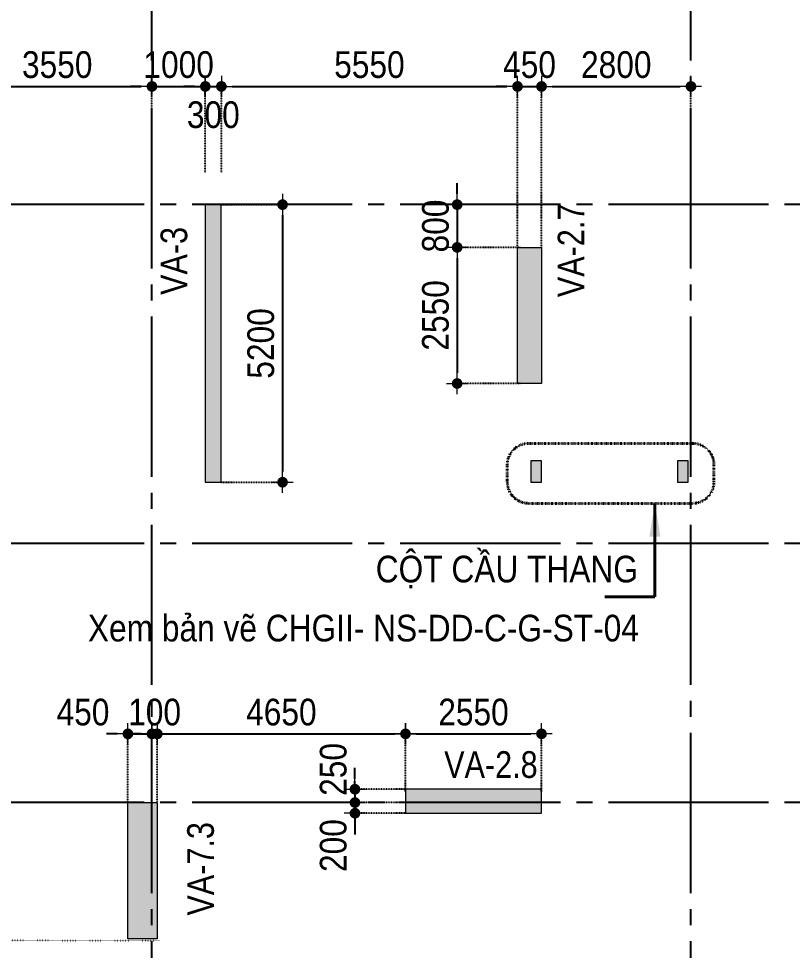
# Model space of a CAD drawing. Header units: millimetres. Extents: x -3973692 to -2843767, y 592734 to 838475.
# Drawn here: x -3906443 to -3891945, y 748262 to 765715 of the extents above; entities that cross this region are included whole.
import ezdxf
from ezdxf.enums import TextEntityAlignment as Align

# ---------------------------------------------------------------- set-up
doc = ezdxf.new("R2010")
doc.units = ezdxf.units.MM
doc.header["$MEASUREMENT"] = 0
doc.header["$PDMODE"] = 3
doc.header["$PDSIZE"] = -20
for name, pattern in [('CHG_XX_Luoi truc$0$MB_Luoi truc$0$Center101', [13, 10, -1, 1, -1]), ('DIVIDE2', [15.875, 6.35, -3.175, 0, -3.175, 0, -3.175]), ('DOT2', [0.125, 0, -0.125]), ('HIDDEN5', [2.8375, 1.25, -1.5875])]:
    doc.linetypes.add(name, pattern=pattern)
doc.layers.get('0').update_dxf_attribs({"lineweight": 9})
doc.layers.get('Defpoints').update_dxf_attribs({"color": 10, "lineweight": 0})
for name, color, linetype, lineweight in [("'S_General_Dim_1", 1, 'Continuous', 18), ("'S_General_Divide_3 Intermediate", 3, 'DIVIDE2', 40), ("'S_General_Text_2_Normal", 2, 'Continuous', 25), ('CHG_XX_Cot_Ham 2$0$NS-Pier-H2', 150, 'Continuous', 13), ('CHG_XX_Cot_Ham 2$0$NS-Pier-H2 @ 1', 150, 'Continuous', 13), ('CHG_XX_Cot_Ham 2$0$NS-Pier-H2 @ 150 VP1', 150, 'Continuous', 13), ('CHG_XX_Cot_Ham 2$0$NS-Pier-H2 @ 150 VP2', 150, 'Continuous', 13), ('CHG_XX_Cot_Ham 2$0$NS-Pier-H2 @ 150 VP3', 150, 'Continuous', 13), ('CHG_XX_Cot_Ham 2$0$NS-Pier-H2 @ 150 VP4', 150, 'Continuous', 13), ('CHG_XX_Cot_Ham 2$0$NS-Pier-H2 @ 150 VP5', 150, 'Continuous', 13), ('CHG_XX_Cot_Ham 2$0$NS-Pier-H2 @ 150 VP6', 150, 'Continuous', 13), ('CHG_XX_Cot_Ham 2$0$NS-Pier-H2 @ 150 VP7', 150, 'Continuous', 13), ('CHG_XX_Cot_Ham 2$0$NS-Pier-H2 @ 150 VP8', 150, 'Continuous', 13), ('CHG_XX_Cot_Ham 2$0$NS-Pier-H2 @ 150 VP9', 150, 'Continuous', 13), ('CHG_XX_Cot_Ham 2$0$NS-Pier-H2 @ 150 VPModel', 150, 'Continuous', 13), ('TEXT', 7, 'Continuous', 15)]:
    doc.layers.add(name, color=color, linetype=linetype, lineweight=lineweight)
doc.layers.add('CHG_XX_Cot_Ham 2$0$NS-Column-H2', color=90, linetype='Continuous', lineweight=13, plot=False)
for name, color, linetype in [('CHG_XX_Luoi truc$0$Grid', 34, 'Continuous'), ('CHG_XX_Luoi truc$0$Grid Line', 251, 'CHG_XX_Luoi truc$0$MB_Luoi truc$0$Center101'), ('dim', 1, 'Continuous')]:
    doc.layers.add(name, color=color, linetype=linetype)
doc.styles.add('arial', font='arial.ttf', dxfattribs={"width": 0.85})
doc.styles.add('CHG_XX_Luoi truc$0$MB_Luoi truc$0$Grid A-F$0$VNI-HelveCB', font='')
doc.styles.add('TTP-HelCon', font='')
doc.styles.get('CHG_XX_Luoi truc$0$MB_Luoi truc$0$Grid A-F$0$VNI-HelveCB').set_extended_font_data('VNI-Helve-Condense', bold=True)
doc.styles.get('TTP-HelCon').set_extended_font_data('VNI-Helve-Condense')
doc.dimstyles.new('200', dxfattribs={"dimscale": 200, "dimtxt": 2.5, "dimasz": 1, "dimexe": 0, "dimexo": 0, "dimgap": 0.75, "dimtad": 1, "dimdec": 0, "dimrnd": 10, "dimzin": 9, "dimdsep": 46, "dimtxsty": 'arial', "dimblk1": 'DIMDOT', "dimblk2": 'DIMDOT', "dimsah": 1, "dimcen": 2, "dimdle": 3, "dimclre": 8, "dimclrt": 2, "dimadec": 0, "dimazin": 0, "dimtfac": 1, "dimtdec": 0, "dimtix": 1, "dimtmove": 2, "dimatfit": 3, "dimldrblk": 'DIMPIJL', "dimfxl": 1, "dimtvp": 1.8, "dimtolj": 1, "dimtzin": 0, "dimarcsym": 0})
doc.dimstyles.new('RHE_50', dxfattribs={"dimscale": 50, "dimtxt": 2.5, "dimasz": 1, "dimexe": 0, "dimexo": 0, "dimgap": 0.75, "dimtad": 1, "dimdec": 0, "dimzin": 9, "dimdsep": 46, "dimtxsty": 'arial', "dimblk1": 'DIMDOT', "dimblk2": 'DIMDOT', "dimsah": 1, "dimcen": 2, "dimdle": 3, "dimclre": 8, "dimclrt": 2, "dimadec": 0, "dimazin": 0, "dimtfac": 1, "dimtdec": 0, "dimtix": 1, "dimtmove": 2, "dimatfit": 3, "dimldrblk": 'DIMPIJL', "dimfxl": 1, "dimtvp": 1.8, "dimtolj": 1, "dimtzin": 0, "dimarcsym": 0})

# ---------------------------------------------------------------- blocks, each defined once
blk = doc.blocks.new('*U3253')
at = {"layer": 'CHG_XX_Cot_Ham 2$0$NS-Pier-H2 @ 1'}
h = blk.add_hatch(color=256, dxfattribs=at)
h.dxf.hatch_style = 1
h.paths.add_polyline_path([(450, 0), (0, 0), (0, -2550), (450, -2550)])
at = {"layer": 'CHG_XX_Cot_Ham 2$0$NS-Pier-H2 @ 150 VP1'}
h = blk.add_hatch(color=256, dxfattribs=at)
h.dxf.hatch_style = 1
h.paths.add_polyline_path([(450, 0), (0, 0), (0, -2550), (450, -2550)])
at = {"layer": 'CHG_XX_Cot_Ham 2$0$NS-Pier-H2 @ 150 VP2'}
h = blk.add_hatch(color=256, dxfattribs=at)
h.dxf.hatch_style = 1
h.paths.add_polyline_path([(450, 0), (0, 0), (0, -2550), (450, -2550)])
at = {"layer": 'CHG_XX_Cot_Ham 2$0$NS-Pier-H2 @ 150 VP3'}
h = blk.add_hatch(color=256, dxfattribs=at)
h.dxf.hatch_style = 1
h.paths.add_polyline_path([(450, 0), (0, 0), (0, -2550), (450, -2550)])
at = {"layer": 'CHG_XX_Cot_Ham 2$0$NS-Pier-H2 @ 150 VP4'}
h = blk.add_hatch(color=256, dxfattribs=at)
h.dxf.hatch_style = 1
h.paths.add_polyline_path([(450, 0), (0, 0), (0, -2550), (450, -2550)])
at = {"layer": 'CHG_XX_Cot_Ham 2$0$NS-Pier-H2 @ 150 VP5'}
h = blk.add_hatch(color=256, dxfattribs=at)
h.dxf.hatch_style = 1
h.paths.add_polyline_path([(450, 0), (0, 0), (0, -2550), (450, -2550)])
at = {"layer": 'CHG_XX_Cot_Ham 2$0$NS-Pier-H2 @ 150 VP6'}
h = blk.add_hatch(color=256, dxfattribs=at)
h.dxf.hatch_style = 1
h.paths.add_polyline_path([(450, 0), (0, 0), (0, -2550), (450, -2550)])
at = {"layer": 'CHG_XX_Cot_Ham 2$0$NS-Pier-H2 @ 150 VP7'}
h = blk.add_hatch(color=256, dxfattribs=at)
h.dxf.hatch_style = 1
h.paths.add_polyline_path([(450, 0), (0, 0), (0, -2550), (450, -2550)])
at = {"layer": 'CHG_XX_Cot_Ham 2$0$NS-Pier-H2 @ 150 VP8'}
h = blk.add_hatch(color=256, dxfattribs=at)
h.dxf.hatch_style = 1
h.paths.add_polyline_path([(450, 0), (0, 0), (0, -2550), (450, -2550)])
at = {"layer": 'CHG_XX_Cot_Ham 2$0$NS-Pier-H2 @ 150 VP9'}
h = blk.add_hatch(color=256, dxfattribs=at)
h.dxf.hatch_style = 1
h.paths.add_polyline_path([(450, 0), (0, 0), (0, -2550), (450, -2550)])
at = {"layer": 'CHG_XX_Cot_Ham 2$0$NS-Pier-H2 @ 150 VPModel'}
h = blk.add_hatch(color=256, dxfattribs=at)
h.dxf.hatch_style = 1
h.paths.add_polyline_path([(450, 0), (0, 0), (0, -2550), (450, -2550)])
blk = doc.blocks.new('CHG_XX_Cot_Ham 2$0$Block A_C450x2250')
at = {"layer": 'CHG_XX_Cot_Ham 2$0$NS-Pier-H2'}
blk.add_lwpolyline([(450, -2550), (0, -2550), (0, 0), (450, 0)], close=True, dxfattribs=at)
blk.add_blockref('*U3253', (0, 0), dxfattribs=at)
blk = doc.blocks.new('*U3256')
at = {"layer": 'CHG_XX_Cot_Ham 2$0$NS-Pier-H2 @ 1'}
h = blk.add_hatch(color=256, dxfattribs=at)
h.dxf.hatch_style = 1
h.paths.add_polyline_path([(550, 0), (0, 0), (0, -2550), (550, -2550)])
at = {"layer": 'CHG_XX_Cot_Ham 2$0$NS-Pier-H2 @ 150 VP1'}
h = blk.add_hatch(color=256, dxfattribs=at)
h.dxf.hatch_style = 1
h.paths.add_polyline_path([(550, 0), (0, 0), (0, -2550), (550, -2550)])
at = {"layer": 'CHG_XX_Cot_Ham 2$0$NS-Pier-H2 @ 150 VP2'}
h = blk.add_hatch(color=256, dxfattribs=at)
h.dxf.hatch_style = 1
h.paths.add_polyline_path([(550, 0), (0, 0), (0, -2550), (550, -2550)])
at = {"layer": 'CHG_XX_Cot_Ham 2$0$NS-Pier-H2 @ 150 VP3'}
h = blk.add_hatch(color=256, dxfattribs=at)
h.dxf.hatch_style = 1
h.paths.add_polyline_path([(550, 0), (0, 0), (0, -2550), (550, -2550)])
at = {"layer": 'CHG_XX_Cot_Ham 2$0$NS-Pier-H2 @ 150 VP4'}
h = blk.add_hatch(color=256, dxfattribs=at)
h.dxf.hatch_style = 1
h.paths.add_polyline_path([(550, 0), (0, 0), (0, -2550), (550, -2550)])
at = {"layer": 'CHG_XX_Cot_Ham 2$0$NS-Pier-H2 @ 150 VP5'}
h = blk.add_hatch(color=256, dxfattribs=at)
h.dxf.hatch_style = 1
h.paths.add_polyline_path([(550, 0), (0, 0), (0, -2550), (550, -2550)])
at = {"layer": 'CHG_XX_Cot_Ham 2$0$NS-Pier-H2 @ 150 VP6'}
h = blk.add_hatch(color=256, dxfattribs=at)
h.dxf.hatch_style = 1
h.paths.add_polyline_path([(550, 0), (0, 0), (0, -2550), (550, -2550)])
at = {"layer": 'CHG_XX_Cot_Ham 2$0$NS-Pier-H2 @ 150 VP7'}
h = blk.add_hatch(color=256, dxfattribs=at)
h.dxf.hatch_style = 1
h.paths.add_polyline_path([(550, 0), (0, 0), (0, -2550), (550, -2550)])
at = {"layer": 'CHG_XX_Cot_Ham 2$0$NS-Pier-H2 @ 150 VP8'}
h = blk.add_hatch(color=256, dxfattribs=at)
h.dxf.hatch_style = 1
h.paths.add_polyline_path([(550, 0), (0, 0), (0, -2550), (550, -2550)])
at = {"layer": 'CHG_XX_Cot_Ham 2$0$NS-Pier-H2 @ 150 VP9'}
h = blk.add_hatch(color=256, dxfattribs=at)
h.dxf.hatch_style = 1
h.paths.add_polyline_path([(550, 0), (0, 0), (0, -2550), (550, -2550)])
at = {"layer": 'CHG_XX_Cot_Ham 2$0$NS-Pier-H2 @ 150 VPModel'}
h = blk.add_hatch(color=256, dxfattribs=at)
h.dxf.hatch_style = 1
h.paths.add_polyline_path([(550, 0), (0, 0), (0, -2550), (550, -2550)])
blk = doc.blocks.new('CHG_XX_Cot_Ham 2$0$550x2550')
at = {"layer": 'CHG_XX_Cot_Ham 2$0$NS-Pier-H2'}
blk.add_lwpolyline([(550, -2550), (0, -2550), (0, 0), (550, 0)], close=True, dxfattribs=at)
blk.add_blockref('*U3256', (0, 0), dxfattribs=at)
blk = doc.blocks.new('*U2841')
at = {"layer": 'CHG_XX_Luoi truc$0$Grid Line'}
blk.add_line((0, 0), (0, 608), dxfattribs=at)
at = {"layer": 'CHG_XX_Luoi truc$0$Grid', "lineweight": -2, "style": 'CHG_XX_Luoi truc$0$MB_Luoi truc$0$Grid A-F$0$VNI-HelveCB'}
for tag, p in [('GRIDSUB', (0, 617)), ('GRID', (0, -9))]:
    blk.add_attdef(tag, text='', height=5, dxfattribs=at).set_placement(p, align=Align.MIDDLE)
blk = doc.blocks.new('*U2843')
at = {"layer": 'CHG_XX_Luoi truc$0$Grid Line'}
blk.add_line((0, 0), (0, 438), dxfattribs=at)
at = {"layer": 'CHG_XX_Luoi truc$0$Grid', "lineweight": -2, "style": 'CHG_XX_Luoi truc$0$MB_Luoi truc$0$Grid A-F$0$VNI-HelveCB'}
for tag, p in [('GRIDSUB', (0, 447)), ('GRID', (0, -9))]:
    blk.add_attdef(tag, text='', height=5, dxfattribs=at).set_placement(p, align=Align.MIDDLE)
blk = doc.blocks.new('CHG_XX_Luoi truc')
at = {"layer": 'CHG_XX_Luoi truc$0$Grid', "xscale": 300, "yscale": 300, "zscale": 300}
for p in [(44550, -12747), (54650, -12747)]:
    blk.add_blockref('*U2841', p, dxfattribs=at)
at = {"layer": 'CHG_XX_Luoi truc$0$Grid', "xscale": 300.0000000000013, "yscale": 300.0000000000013, "zscale": 300.0000000000013, "rotation": 90}
for p in [(110703, 152250), (110703, 145900), (110703, 141050)]:
    blk.add_blockref('*U2843', p, dxfattribs=at)
blk = doc.blocks.new('CHG_XX_Cot_Ham 2')
at = {"layer": 'CHG_XX_Cot_Ham 2$0$NS-Column-H2'}
h = blk.add_hatch(color=256, dxfattribs=at)
h.dxf.hatch_style = 1
h.paths.add_polyline_path([(51650, 147050), (51850, 147050), (51850, 147450), (51650, 147450)])
h = blk.add_hatch(color=256, dxfattribs=at)
h.dxf.hatch_style = 1
h.paths.add_polyline_path([(54400, 147050), (54600, 147050), (54600, 147450), (54400, 147450)])
at = {"layer": 'CHG_XX_Cot_Ham 2$0$NS-Pier-H2'}
h = blk.add_hatch(color=256, dxfattribs=at)
h.dxf.hatch_style = 1
h.paths.add_polyline_path([(99639.2, 163400), (-10900, 163400), (-10900, 85450), (-300, 85450), (-300, 84050), (32350, 84050), (32350, -9000), (103575.5, -9000), (106050, -6022), (106050, 158254.3)])
h.paths.add_polyline_path([(99533.7, 163100), (105750, 158110.4), (105750, 90450), (105650, 90450), (105750, 90450), (105750, 13850), (105750, 13722.3), (105750, -5913.6), (103434.7, -8700), (93599.8, -8700), (93299.8, -8700), (32650, -8700), (32650, 84350), (0, 84350), (0, 85750), (-10600, 85750), (-10600, 163100), (93600, 163100)], flags=16)
h = blk.add_hatch(color=256, dxfattribs=at)
h.dxf.hatch_style = 1
h.paths.add_polyline_path([(45850, 152250), (45550, 152250), (45550, 147050), (45850, 147050)])
at = {"layer": 'CHG_XX_Cot_Ham 2$0$NS-Column-H2'}
for points in [[(51650, 147050), (51850, 147050), (51850, 147450), (51650, 147450)], [(54400, 147050), (54600, 147050), (54600, 147450), (54400, 147450)]]:
    blk.add_lwpolyline(points, close=True, dxfattribs=at)
at = {"layer": 'CHG_XX_Cot_Ham 2$0$NS-Pier-H2'}
blk.add_lwpolyline([(45850, 152250), (45550, 152250), (45550, 147050), (45850, 147050)], close=True, dxfattribs=at)
for name, p in [('CHG_XX_Luoi truc', (0, 0)), ('CHG_XX_Cot_Ham 2$0$Block A_C450x2250', (51400, 151450))]:
    blk.add_blockref(name, p, dxfattribs=at)
at = {"layer": 'CHG_XX_Cot_Ham 2$0$NS-Pier-H2', "xscale": -1, "rotation": 90}
blk.add_blockref('CHG_XX_Cot_Ham 2$0$Block A_C450x2250', (49299.8, 141300), dxfattribs=at)
at = {"layer": 'Defpoints'}
blk.add_blockref('CHG_XX_Cot_Ham 2$0$550x2550', (44100, 141050), dxfattribs=at)
blk = doc.blocks.new('a')
at = {"layer": 'TEXT', "color": 3, "style": 'TTP-HelCon'}
for s, p in [('VA-2.7', (52653, -1733)), ('VA-3', (45211, -1691)), ('VA-7.3', (45710, -13317))]:
    blk.add_text(s, height=500, rotation=90, dxfattribs=at).set_placement(p)
blk.add_text('VA-2.8', height=500, dxfattribs=at).set_placement((50026, -10738))
blk = doc.blocks.new('DIMDOT')
for p, q in [((0, -1), (0, 1)), ((1, 0), (-1, 0))]:
    blk.add_line(p, q)
at = {"const_width": 0.5}
blk.add_lwpolyline([(-0.25, 0, 1), (0.25, 0, 1)], format="xyb", close=True, dxfattribs=at)
blk = doc.blocks.new('*D1331')
at = {"layer": "'S_General_Dim_1", "color": 8, "linetype": 'HIDDEN5', "lineweight": -2, "transparency": 16777216}
for p, q in [((-3907495, 762231), (-3907495, 764445)), ((-3903945, 762831), (-3903945, 764445))]:
    blk.add_line(p, q, dxfattribs=at)
at = {"layer": "'S_General_Dim_1", "color": 0, "lineweight": -2, "transparency": 16777216}
blk.add_line((-3907295, 764445), (-3904145, 764445), dxfattribs=at)
at = {"layer": 'Defpoints', "color": 0, "transparency": 16777216}
for p in [(-3903945, 764445), (-3903945, 762831), (-3907495, 762231)]:
    blk.add_point(p, dxfattribs=at)
at = {"layer": "'S_General_Dim_1", "color": 0, "lineweight": -2, "transparency": 16777216, "xscale": 200, "yscale": 200, "zscale": 200, "rotation": 180}
blk.add_blockref('DIMDOT', (-3907495, 764445), dxfattribs=at)
at = {"layer": "'S_General_Dim_1", "color": 0, "lineweight": -2, "transparency": 16777216, "xscale": 200, "yscale": 200, "zscale": 200}
blk.add_blockref('DIMDOT', (-3903945, 764445), dxfattribs=at)
at = {"layer": "'S_General_Dim_1", "color": 2, "transparency": 16777216, "insert": (-3905720, 764851), "char_height": 500, "attachment_point": 5, "style": 'arial'}
blk.add_mtext('\\A1;3550', dxfattribs=at)
blk = doc.blocks.new('DIMPIJL')
at = {"linetype": 'ByBlock'}
blk.add_solid([(-2.5, 0.417), (-2.5, -0.417), (0, 0)], dxfattribs=at)
blk = doc.blocks.new('*D1332')
at = {"layer": "'S_General_Dim_1", "color": 0, "lineweight": -2, "transparency": 16777216}
for p, q in [((-3904145, 764445), (-3904345, 764445)), ((-3903945, 764445), (-3902945, 764445)), ((-3902745, 764445), (-3902545, 764445))]:
    blk.add_line(p, q, dxfattribs=at)
at = {"layer": "'S_General_Dim_1", "color": 8, "linetype": 'HIDDEN5', "lineweight": -2, "transparency": 16777216}
for p, q in [((-3903945, 762831), (-3903945, 764445)), ((-3902945, 762831), (-3902945, 764445))]:
    blk.add_line(p, q, dxfattribs=at)
at = {"layer": 'Defpoints', "color": 0, "transparency": 16777216}
for p in [(-3902945, 764445), (-3903945, 762831), (-3902945, 762831)]:
    blk.add_point(p, dxfattribs=at)
at = {"layer": "'S_General_Dim_1", "color": 0, "lineweight": -2, "transparency": 16777216, "xscale": 200, "yscale": 200, "zscale": 200}
blk.add_blockref('DIMDOT', (-3903945, 764445), dxfattribs=at)
at = {"layer": "'S_General_Dim_1", "color": 0, "lineweight": -2, "transparency": 16777216, "xscale": 200, "yscale": 200, "zscale": 200, "rotation": 180}
blk.add_blockref('DIMDOT', (-3902945, 764445), dxfattribs=at)
at = {"layer": "'S_General_Dim_1", "color": 2, "transparency": 16777216, "insert": (-3903445, 764851), "char_height": 500, "attachment_point": 5, "style": 'arial'}
blk.add_mtext('\\A1;1000', dxfattribs=at)
blk = doc.blocks.new('*D1333')
at = {"layer": "'S_General_Dim_1", "color": 0, "lineweight": -2, "transparency": 16777216}
for p, q in [((-3903145, 764445), (-3903345, 764445)), ((-3902945, 764445), (-3902645, 764445)), ((-3902445, 764445), (-3902245, 764445))]:
    blk.add_line(p, q, dxfattribs=at)
at = {"layer": "'S_General_Dim_1", "color": 8, "linetype": 'HIDDEN5', "lineweight": -2, "transparency": 16777216}
for p, q in [((-3902945, 762831), (-3902945, 764445)), ((-3902645, 762831), (-3902645, 764445))]:
    blk.add_line(p, q, dxfattribs=at)
at = {"layer": 'Defpoints', "color": 0, "transparency": 16777216}
for p in [(-3902645, 764445), (-3902945, 762831), (-3902645, 762831)]:
    blk.add_point(p, dxfattribs=at)
at = {"layer": "'S_General_Dim_1", "color": 0, "lineweight": -2, "transparency": 16777216, "xscale": 200, "yscale": 200, "zscale": 200}
blk.add_blockref('DIMDOT', (-3902945, 764445), dxfattribs=at)
at = {"layer": "'S_General_Dim_1", "color": 0, "lineweight": -2, "transparency": 16777216, "xscale": 200, "yscale": 200, "zscale": 200, "rotation": 180}
blk.add_blockref('DIMDOT', (-3902645, 764445), dxfattribs=at)
at = {"layer": "'S_General_Dim_1", "color": 2, "transparency": 16777216, "insert": (-3902795, 763913), "char_height": 500, "attachment_point": 5, "style": 'arial'}
blk.add_mtext('\\A1;300', dxfattribs=at)
blk = doc.blocks.new('*D1334')
at = {"layer": "'S_General_Dim_1", "color": 8, "linetype": 'HIDDEN5', "lineweight": -2, "transparency": 16777216}
for p, q in [((-3902645, 762831), (-3902645, 764445)), ((-3897095, 761431), (-3897095, 764445))]:
    blk.add_line(p, q, dxfattribs=at)
at = {"layer": "'S_General_Dim_1", "color": 0, "lineweight": -2, "transparency": 16777216}
blk.add_line((-3902445, 764445), (-3897295, 764445), dxfattribs=at)
at = {"layer": 'Defpoints', "color": 0, "transparency": 16777216}
for p in [(-3897095, 764445), (-3902645, 762831), (-3897095, 761431)]:
    blk.add_point(p, dxfattribs=at)
at = {"layer": "'S_General_Dim_1", "color": 0, "lineweight": -2, "transparency": 16777216, "xscale": 200, "yscale": 200, "zscale": 200, "rotation": 180}
blk.add_blockref('DIMDOT', (-3902645, 764445), dxfattribs=at)
at = {"layer": "'S_General_Dim_1", "color": 0, "lineweight": -2, "transparency": 16777216, "xscale": 200, "yscale": 200, "zscale": 200}
blk.add_blockref('DIMDOT', (-3897095, 764445), dxfattribs=at)
at = {"layer": "'S_General_Dim_1", "color": 2, "transparency": 16777216, "insert": (-3899870, 764851), "char_height": 500, "attachment_point": 5, "style": 'arial'}
blk.add_mtext('\\A1;5550', dxfattribs=at)
blk = doc.blocks.new('*D1335')
at = {"layer": "'S_General_Dim_1", "color": 0, "lineweight": -2, "transparency": 16777216}
for p, q in [((-3897295, 764445), (-3897495, 764445)), ((-3897095, 764445), (-3896645, 764445)), ((-3896445, 764445), (-3896245, 764445))]:
    blk.add_line(p, q, dxfattribs=at)
at = {"layer": "'S_General_Dim_1", "color": 8, "linetype": 'HIDDEN5', "lineweight": -2, "transparency": 16777216}
for p, q in [((-3897095, 761431), (-3897095, 764445)), ((-3896645, 761431), (-3896645, 764445))]:
    blk.add_line(p, q, dxfattribs=at)
at = {"layer": 'Defpoints', "color": 0, "transparency": 16777216}
for p in [(-3896645, 764445), (-3897095, 761431), (-3896645, 761431)]:
    blk.add_point(p, dxfattribs=at)
at = {"layer": "'S_General_Dim_1", "color": 0, "lineweight": -2, "transparency": 16777216, "xscale": 200, "yscale": 200, "zscale": 200}
blk.add_blockref('DIMDOT', (-3897095, 764445), dxfattribs=at)
at = {"layer": "'S_General_Dim_1", "color": 0, "lineweight": -2, "transparency": 16777216, "xscale": 200, "yscale": 200, "zscale": 200, "rotation": 180}
blk.add_blockref('DIMDOT', (-3896645, 764445), dxfattribs=at)
at = {"layer": "'S_General_Dim_1", "color": 2, "transparency": 16777216, "insert": (-3896870, 764851), "char_height": 500, "attachment_point": 5, "style": 'arial'}
blk.add_mtext('\\A1;450', dxfattribs=at)
blk = doc.blocks.new('*D1336')
at = {"layer": "'S_General_Dim_1", "color": 8, "linetype": 'HIDDEN5', "lineweight": -2, "transparency": 16777216}
for p, q in [((-3896645, 761431), (-3896645, 764445)), ((-3893845, 762831), (-3893845, 764445))]:
    blk.add_line(p, q, dxfattribs=at)
at = {"layer": "'S_General_Dim_1", "color": 0, "lineweight": -2, "transparency": 16777216}
blk.add_line((-3896445, 764445), (-3894045, 764445), dxfattribs=at)
at = {"layer": 'Defpoints', "color": 0, "transparency": 16777216}
for p in [(-3893845, 764445), (-3893845, 762831), (-3896645, 761431)]:
    blk.add_point(p, dxfattribs=at)
at = {"layer": "'S_General_Dim_1", "color": 0, "lineweight": -2, "transparency": 16777216, "xscale": 200, "yscale": 200, "zscale": 200, "rotation": 180}
blk.add_blockref('DIMDOT', (-3896645, 764445), dxfattribs=at)
at = {"layer": "'S_General_Dim_1", "color": 0, "lineweight": -2, "transparency": 16777216, "xscale": 200, "yscale": 200, "zscale": 200}
blk.add_blockref('DIMDOT', (-3893845, 764445), dxfattribs=at)
at = {"layer": "'S_General_Dim_1", "color": 2, "transparency": 16777216, "insert": (-3895245, 764851), "char_height": 500, "attachment_point": 5, "style": 'arial'}
blk.add_mtext('\\A1;2800', dxfattribs=at)
blk = doc.blocks.new('*D1338')
at = {"layer": "'S_General_Dim_1", "color": 8, "linetype": 'HIDDEN5', "lineweight": -2, "transparency": 16777216}
for p, q in [((-3902645, 762231), (-3901498, 762231)), ((-3902645, 757031), (-3901498, 757031))]:
    blk.add_line(p, q, dxfattribs=at)
at = {"layer": "'S_General_Dim_1", "color": 0, "lineweight": -2, "transparency": 16777216}
blk.add_line((-3901498, 762031), (-3901498, 757231), dxfattribs=at)
at = {"layer": 'Defpoints', "color": 0, "transparency": 16777216}
for p in [(-3902645, 762231), (-3902645, 757031), (-3901498, 757031)]:
    blk.add_point(p, dxfattribs=at)
at = {"layer": "'S_General_Dim_1", "color": 0, "lineweight": -2, "transparency": 16777216, "xscale": 200, "yscale": 200, "zscale": 200}
for p, rotation in [((-3901498, 762231), 90), ((-3901498, 757031), 270)]:
    blk.add_blockref('DIMDOT', p, dxfattribs=dict(at, rotation=rotation))
at = {"layer": "'S_General_Dim_1", "color": 2, "transparency": 16777216, "insert": (-3901904, 759631), "char_height": 500, "attachment_point": 5, "rotation": 90, "style": 'arial'}
blk.add_mtext('\\A1;5200', dxfattribs=at)
blk = doc.blocks.new('*D1343')
at = {"layer": "'S_General_Dim_1", "color": 0, "lineweight": -2, "transparency": 16777216}
for p, q in [((-3898226, 762431), (-3898226, 762631)), ((-3898226, 762231), (-3898226, 761431)), ((-3898226, 761231), (-3898226, 761031))]:
    blk.add_line(p, q, dxfattribs=at)
at = {"layer": "'S_General_Dim_1", "color": 8, "linetype": 'HIDDEN5', "lineweight": -2, "transparency": 16777216}
for p, q in [((-3897257, 762231), (-3898226, 762231)), ((-3897045, 761431), (-3898226, 761431))]:
    blk.add_line(p, q, dxfattribs=at)
at = {"layer": 'Defpoints', "color": 0, "transparency": 16777216}
for p in [(-3897257, 762231), (-3898226, 761431), (-3897045, 761431)]:
    blk.add_point(p, dxfattribs=at)
at = {"layer": "'S_General_Dim_1", "color": 0, "lineweight": -2, "transparency": 16777216, "xscale": 200, "yscale": 200, "zscale": 200}
for p, rotation in [((-3898226, 762231), 270), ((-3898226, 761431), 90)]:
    blk.add_blockref('DIMDOT', p, dxfattribs=dict(at, rotation=rotation))
at = {"layer": "'S_General_Dim_1", "color": 2, "transparency": 16777216, "insert": (-3898631, 761831), "char_height": 500, "attachment_point": 5, "rotation": 90, "style": 'arial'}
blk.add_mtext('\\A1;800', dxfattribs=at)
blk = doc.blocks.new('*D1344')
at = {"layer": "'S_General_Dim_1", "color": 8, "linetype": 'HIDDEN5', "lineweight": -2, "transparency": 16777216}
for p, q in [((-3897045, 761431), (-3898226, 761431)), ((-3897045, 758881), (-3898226, 758881))]:
    blk.add_line(p, q, dxfattribs=at)
at = {"layer": "'S_General_Dim_1", "color": 0, "lineweight": -2, "transparency": 16777216}
blk.add_line((-3898226, 761231), (-3898226, 759081), dxfattribs=at)
at = {"layer": 'Defpoints', "color": 0, "transparency": 16777216}
for p in [(-3897045, 761431), (-3898226, 758881), (-3897045, 758881)]:
    blk.add_point(p, dxfattribs=at)
at = {"layer": "'S_General_Dim_1", "color": 0, "lineweight": -2, "transparency": 16777216, "xscale": 200, "yscale": 200, "zscale": 200}
for p, rotation in [((-3898226, 761431), 90), ((-3898226, 758881), 270)]:
    blk.add_blockref('DIMDOT', p, dxfattribs=dict(at, rotation=rotation))
at = {"layer": "'S_General_Dim_1", "color": 2, "transparency": 16777216, "insert": (-3898631, 760156), "char_height": 500, "attachment_point": 5, "rotation": 90, "style": 'arial'}
blk.add_mtext('\\A1;2550', dxfattribs=at)
blk = doc.blocks.new('*D1368')
at = {"layer": "'S_General_Dim_1", "color": 0, "lineweight": -2, "transparency": 16777216}
for p, q in [((-3904595, 752318), (-3904795, 752318)), ((-3904395, 752318), (-3903945, 752318)), ((-3903745, 752318), (-3903545, 752318))]:
    blk.add_line(p, q, dxfattribs=at)
at = {"layer": "'S_General_Dim_1", "color": 8, "linetype": 'HIDDEN5', "lineweight": -2, "transparency": 16777216}
for p, q in [((-3904395, 751031), (-3904395, 752318)), ((-3903945, 751031), (-3903945, 752318))]:
    blk.add_line(p, q, dxfattribs=at)
at = {"layer": 'Defpoints', "color": 0, "transparency": 16777216}
for p in [(-3903945, 752318), (-3904395, 751031), (-3903945, 751031)]:
    blk.add_point(p, dxfattribs=at)
at = {"layer": "'S_General_Dim_1", "color": 0, "lineweight": -2, "transparency": 16777216, "xscale": 200, "yscale": 200, "zscale": 200}
blk.add_blockref('DIMDOT', (-3904395, 752318), dxfattribs=at)
at = {"layer": "'S_General_Dim_1", "color": 0, "lineweight": -2, "transparency": 16777216, "xscale": 200, "yscale": 200, "zscale": 200, "rotation": 180}
blk.add_blockref('DIMDOT', (-3903945, 752318), dxfattribs=at)
at = {"layer": "'S_General_Dim_1", "color": 2, "transparency": 16777216, "insert": (-3905237, 752723), "char_height": 500, "attachment_point": 5, "style": 'arial'}
blk.add_mtext('\\A1;450', dxfattribs=at)
blk = doc.blocks.new('*D1369')
at = {"layer": "'S_General_Dim_1", "color": 0, "lineweight": -2, "transparency": 16777216}
for p, q in [((-3904145, 752318), (-3904345, 752318)), ((-3903945, 752318), (-3903845, 752318)), ((-3903645, 752318), (-3903445, 752318))]:
    blk.add_line(p, q, dxfattribs=at)
at = {"layer": "'S_General_Dim_1", "color": 8, "linetype": 'HIDDEN5', "lineweight": -2, "transparency": 16777216}
for p, q in [((-3903945, 751031), (-3903945, 752318)), ((-3903845, 751031), (-3903845, 752318))]:
    blk.add_line(p, q, dxfattribs=at)
at = {"layer": 'Defpoints', "color": 0, "transparency": 16777216}
for p in [(-3903845, 752318), (-3903945, 751031), (-3903845, 751031)]:
    blk.add_point(p, dxfattribs=at)
at = {"layer": "'S_General_Dim_1", "color": 0, "lineweight": -2, "transparency": 16777216, "xscale": 200, "yscale": 200, "zscale": 200}
blk.add_blockref('DIMDOT', (-3903945, 752318), dxfattribs=at)
at = {"layer": "'S_General_Dim_1", "color": 0, "lineweight": -2, "transparency": 16777216, "xscale": 200, "yscale": 200, "zscale": 200, "rotation": 180}
blk.add_blockref('DIMDOT', (-3903845, 752318), dxfattribs=at)
at = {"layer": "'S_General_Dim_1", "color": 2, "transparency": 16777216, "insert": (-3903895, 752723), "char_height": 500, "attachment_point": 5, "style": 'arial'}
blk.add_mtext('\\A1;100', dxfattribs=at)
blk = doc.blocks.new('*D1257')
at = {"layer": "'S_General_Dim_1", "color": 8, "linetype": 'HIDDEN5', "lineweight": -2, "transparency": 16777216}
for p, q in [((-3903845, 751031), (-3903845, 752318)), ((-3899195, 751231), (-3899195, 752318))]:
    blk.add_line(p, q, dxfattribs=at)
at = {"layer": "'S_General_Dim_1", "color": 0, "lineweight": -2, "transparency": 16777216}
blk.add_line((-3903645, 752318), (-3899395, 752318), dxfattribs=at)
at = {"layer": 'Defpoints', "color": 0, "transparency": 16777216}
for p in [(-3899195, 752318), (-3899195, 751231), (-3903845, 751031)]:
    blk.add_point(p, dxfattribs=at)
at = {"layer": "'S_General_Dim_1", "color": 0, "lineweight": -2, "transparency": 16777216, "xscale": 200, "yscale": 200, "zscale": 200, "rotation": 180}
blk.add_blockref('DIMDOT', (-3903845, 752318), dxfattribs=at)
at = {"layer": "'S_General_Dim_1", "color": 0, "lineweight": -2, "transparency": 16777216, "xscale": 200, "yscale": 200, "zscale": 200}
blk.add_blockref('DIMDOT', (-3899195, 752318), dxfattribs=at)
at = {"layer": "'S_General_Dim_1", "color": 2, "transparency": 16777216, "insert": (-3901520, 752723), "char_height": 500, "attachment_point": 5, "style": 'arial'}
blk.add_mtext('\\A1;4650', dxfattribs=at)
blk = doc.blocks.new('*D1258')
at = {"layer": "'S_General_Dim_1", "color": 8, "linetype": 'HIDDEN5', "lineweight": -2, "transparency": 16777216}
for p, q in [((-3899195, 751231), (-3899195, 752318)), ((-3896645, 751231), (-3896645, 752318))]:
    blk.add_line(p, q, dxfattribs=at)
at = {"layer": "'S_General_Dim_1", "color": 0, "lineweight": -2, "transparency": 16777216}
blk.add_line((-3898995, 752318), (-3896845, 752318), dxfattribs=at)
at = {"layer": 'Defpoints', "color": 0, "transparency": 16777216}
for p in [(-3896645, 752318), (-3899195, 751231), (-3896645, 751231)]:
    blk.add_point(p, dxfattribs=at)
at = {"layer": "'S_General_Dim_1", "color": 0, "lineweight": -2, "transparency": 16777216, "xscale": 200, "yscale": 200, "zscale": 200, "rotation": 180}
blk.add_blockref('DIMDOT', (-3899195, 752318), dxfattribs=at)
at = {"layer": "'S_General_Dim_1", "color": 0, "lineweight": -2, "transparency": 16777216, "xscale": 200, "yscale": 200, "zscale": 200}
blk.add_blockref('DIMDOT', (-3896645, 752318), dxfattribs=at)
at = {"layer": "'S_General_Dim_1", "color": 2, "transparency": 16777216, "insert": (-3897920, 752723), "char_height": 500, "attachment_point": 5, "style": 'arial'}
blk.add_mtext('\\A1;2550', dxfattribs=at)
blk = doc.blocks.new('*D1272')
at = {"layer": "'S_General_Dim_1", "color": 0, "lineweight": -2, "transparency": 16777216}
for p, q in [((-3900141, 751481), (-3900141, 751681)), ((-3900141, 751281), (-3900141, 751031)), ((-3900141, 750831), (-3900141, 750631))]:
    blk.add_line(p, q, dxfattribs=at)
at = {"layer": "'S_General_Dim_1", "color": 8, "linetype": 'HIDDEN5', "lineweight": -2, "transparency": 16777216}
for p, q in [((-3899195, 751281), (-3900141, 751281)), ((-3899195, 751031), (-3900141, 751031))]:
    blk.add_line(p, q, dxfattribs=at)
at = {"layer": 'Defpoints', "color": 0, "transparency": 16777216}
for p in [(-3899195, 751281), (-3900141, 751031), (-3899195, 751031)]:
    blk.add_point(p, dxfattribs=at)
at = {"layer": "'S_General_Dim_1", "color": 0, "lineweight": -2, "transparency": 16777216, "xscale": 200, "yscale": 200, "zscale": 200}
for p, rotation in [((-3900141, 751281), 270), ((-3900141, 751031), 90)]:
    blk.add_blockref('DIMDOT', p, dxfattribs=dict(at, rotation=rotation))
at = {"layer": "'S_General_Dim_1", "color": 2, "transparency": 16777216, "insert": (-3900546, 751652), "char_height": 500, "attachment_point": 5, "rotation": 90, "style": 'arial'}
blk.add_mtext('\\A1;250', dxfattribs=at)
blk = doc.blocks.new('*D1273')
at = {"layer": "'S_General_Dim_1", "color": 0, "lineweight": -2, "transparency": 16777216}
for p, q in [((-3900141, 751231), (-3900141, 751431)), ((-3900141, 751031), (-3900141, 750831)), ((-3900141, 750631), (-3900141, 750431))]:
    blk.add_line(p, q, dxfattribs=at)
at = {"layer": "'S_General_Dim_1", "color": 8, "linetype": 'HIDDEN5', "lineweight": -2, "transparency": 16777216}
for p, q in [((-3899195, 751031), (-3900141, 751031)), ((-3899195, 750831), (-3900141, 750831))]:
    blk.add_line(p, q, dxfattribs=at)
at = {"layer": 'Defpoints', "color": 0, "transparency": 16777216}
for p in [(-3899195, 751031), (-3900141, 750831), (-3899195, 750831)]:
    blk.add_point(p, dxfattribs=at)
at = {"layer": "'S_General_Dim_1", "color": 0, "lineweight": -2, "transparency": 16777216, "xscale": 200, "yscale": 200, "zscale": 200}
for p, rotation in [((-3900141, 751031), 270), ((-3900141, 750831), 90)]:
    blk.add_blockref('DIMDOT', p, dxfattribs=dict(at, rotation=rotation))
at = {"layer": "'S_General_Dim_1", "color": 2, "transparency": 16777216, "insert": (-3900546, 750225), "char_height": 500, "attachment_point": 5, "rotation": 90, "style": 'arial'}
blk.add_mtext('\\A1;200', dxfattribs=at)
blk = doc.blocks.new('CT')
at = {"layer": "'S_General_Divide_3 Intermediate", "ltscale": 0.5}
blk.add_lwpolyline([(55081, 147378), (55081, 147055, -0.414214), (54681, 146655), (51609, 146655, -0.414214), (51209, 147055), (51209, 147378, -0.414214), (51609, 147778), (54681, 147778, -0.414214)], format="xyb", close=True, dxfattribs=at)
at = {"layer": "'S_General_Text_2_Normal", "ltscale": 1500, "style": 'arial', "width": 0.85}
for s, p in [('CỘT CẦU THANG', (48743, 145674)), ('Xem bản vẽ CHGII- NS-DD-C-G-ST-04', (43350, 144568))]:
    blk.add_text(s, height=500, dxfattribs=at).set_placement(p, align=Align.TOP_LEFT)
at = {"layer": "'S_General_Dim_1", "color": 1}
blk.add_leader([(53975, 146655), (53975, 144906), (53036, 144906)], dimstyle='RHE_50', override={"dimasz": 5}, dxfattribs=at)

msp = doc.modelspace()

# ---------------------------------------------------------------- linework, layer by layer
at = {"layer": 'dim', "linetype": 'DOT2', "ltscale": 10}
msp.add_line((-3921428.7, 748485.5), (-3903795.2, 748445.7), dxfattribs=at)

# ---------------------------------------------------------------- block references
at = {"layer": "'S_General_Divide_3 Intermediate"}
for name, p in [('CHG_XX_Cot_Ham 2', (-3948495.2, 609981)), ('a', (-3948495.2, 762231)), ('CT', (-3948495.2, 609981))]:
    msp.add_blockref(name, p, dxfattribs=at)

# ---------------------------------------------------------------- dimensions: what is measured, and where the dimension line sits
at = {"layer": "'S_General_Dim_1"}
for base, p1, p2, picture, middle in [((-3903945.2, 764445.5), (-3907495.2, 762231), (-3903945.2, 762831), '*D1331', (-3905720.2, 764850.9)), ((-3902945.2, 764445.5), (-3903945.2, 762831), (-3902945.2, 762831), '*D1332', (-3903445.2, 764850.8)), ((-3897095.2, 764445.5), (-3902645.2, 762831), (-3897095.2, 761431), '*D1334', (-3899870.2, 764850.8)), ((-3896645.2, 764445.5), (-3897095.2, 761431), (-3896645.2, 761431), '*D1335', (-3896870.2, 764850.8)), ((-3893845.2, 764445.5), (-3896645.2, 761431), (-3893845.2, 762831), '*D1336', (-3895245.2, 764850.8)), ((-3903845.2, 752318), (-3903945.2, 751031), (-3903845.2, 751031), '*D1369', (-3903895.2, 752723.3)), ((-3899195.4, 752318), (-3903845.2, 751031), (-3899195.4, 751231), '*D1257', (-3901520.3, 752723.3)), ((-3896645.4, 752318), (-3899195.4, 751231), (-3896645.4, 751231), '*D1258', (-3897920.4, 752723.3))]:
    dim = msp.add_linear_dim(base=base, p1=p1, p2=p2, dimstyle='200', dxfattribs=at)
    dim.commit()
    dim.dimension.update_dxf_attribs({"geometry": picture, "text_midpoint": middle})
for base, p1, p2, picture, middle in [((-3902645.2, 764445.5), (-3902945.2, 762831), (-3902645.2, 762831), '*D1333', (-3902795.2, 763913.3)), ((-3903945.2, 752318), (-3904395.2, 751031), (-3903945.2, 751031), '*D1368', (-3905237.1, 752723.5))]:
    dim = msp.add_linear_dim(base=base, p1=p1, p2=p2, dimstyle='200', dxfattribs=at)
    dim.commit()
    dim.dimension.update_dxf_attribs({"geometry": picture, "text_midpoint": middle, "dimtype": 160})
for base, p1, p2, picture, middle in [((-3898225.9, 761431), (-3897257.1, 762231), (-3897045.2, 761431), '*D1343', (-3898631.1, 761831)), ((-3901498.3, 757031), (-3902645.2, 762231), (-3902645.2, 757031), '*D1338', (-3901903.6, 759631)), ((-3898225.9, 758881), (-3897045.2, 761431), (-3897045.2, 758881), '*D1344', (-3898631.1, 760156))]:
    dim = msp.add_linear_dim(base=base, p1=p1, p2=p2, angle=90, dimstyle='200', dxfattribs=at)
    dim.commit()
    dim.dimension.update_dxf_attribs({"geometry": picture, "text_midpoint": middle})
for base, p1, p2, picture, middle in [((-3900140.7, 751030.6), (-3899195.4, 751281), (-3899195.4, 751030.6), '*D1272', (-3900545.9, 751651.6)), ((-3900140.7, 750831), (-3899195.4, 751030.6), (-3899195.4, 750831), '*D1273', (-3900545.9, 750225))]:
    dim = msp.add_linear_dim(base=base, p1=p1, p2=p2, angle=90, dimstyle='200', dxfattribs=at)
    dim.commit()
    dim.dimension.update_dxf_attribs({"geometry": picture, "text_midpoint": middle, "dimtype": 160})

doc.saveas('drawing.dxf')
